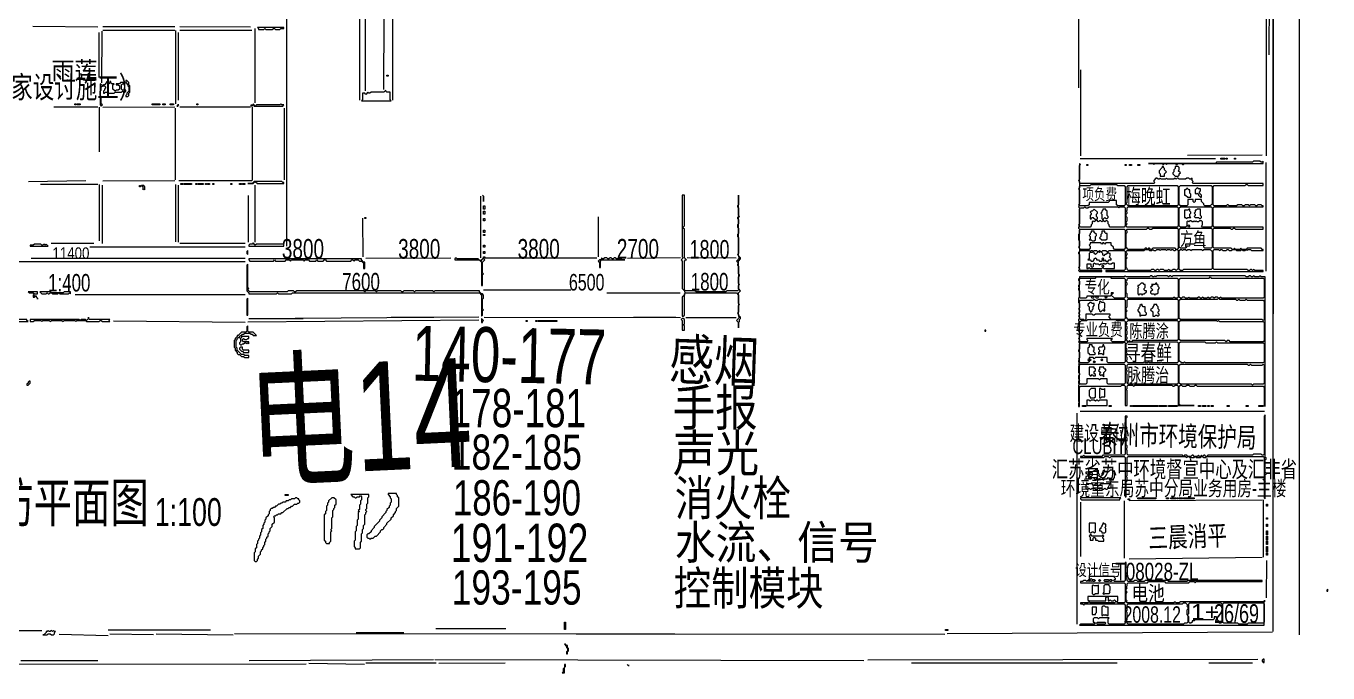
# Model space of a CAD drawing. Extents: x 12 to 2459, y 13 to 1740.
# Drawn here: x 1233 to 2459, y 13 to 622 of the extents above; entities that cross this region are included whole.
import ezdxf

# ---------------------------------------------------------------- set-up
doc = ezdxf.new("R2010")
doc.units = 0
for name, color, linetype, lineweight in [('OCR_TEXT', 6, 'Continuous', 0), ('TRACE_CURVE', 6, 'Continuous', 0), ('TRACE_STRAIGHT', 5, 'Continuous', 0), ('TRACE_TEXT_SYMBOL', 6, 'Continuous', 0)]:
    doc.layers.add(name, color=color, linetype=linetype, lineweight=lineweight)
doc.styles.add('wqy-unicode', font='wqy-unicode.lff')

msp = doc.modelspace()

# ---------------------------------------------------------------- linework, layer by layer
at = {"layer": 'TRACE_CURVE', "color": 6}
for points in [[(2225, 493), (2225, 478), (2224, 477), (2225, 476), (2225, 470), (2224, 469), (2225, 468), (2225, 455), (2224, 454), (2225, 453), (2224, 452), (2225, 451), (2225, 436), (2224, 435), (2225, 434), (2224, 433), (2224, 432), (2225, 431), (2225, 427), (2224, 426), (2224, 421), (2225, 420), (2225, 415), (2224, 414), (2225, 413), (2225, 410), (2224, 409), (2224, 408), (2225, 407), (2225, 396), (2224, 395), (2225, 394), (2225, 393), (2224, 392), (2225, 391), (2246, 391), (2246, 392), (2226, 392), (2225, 393), (2225, 410), (2226, 411), (2234, 411), (2235, 410), (2235, 409), (2234, 408), (2234, 403), (2233, 402), (2235, 402), (2236, 401), (2238, 401), (2239, 402), (2239, 403), (2240, 404), (2241, 403), (2241, 402), (2243, 402), (2244, 401), (2246, 401), (2247, 402), (2248, 401), (2249, 402), (2250, 401), (2252, 401), (2253, 402)], [(2316, 478), (2315, 479), (2314, 478), (2308, 478), (2307, 479), (2306, 478), (2302, 478), (2301, 479), (2300, 478), (2299, 478), (2298, 479), (2297, 479), (2295, 477), (2295, 476), (2296, 475), (2295, 474), (2226, 474), (2225, 475), (2225, 491), (2226, 492), (2225, 493)], [(2370, 412), (2369, 412), (2368, 413), (2352, 413), (2351, 414), (2351, 431), (2352, 432), (2367, 432), (2368, 431), (2369, 431), (2370, 432), (2371, 432), (2372, 431), (2398, 431), (2398, 433), (2352, 433), (2351, 434), (2351, 451), (2352, 452), (2398, 452), (2398, 453), (2397, 453), (2396, 454), (2393, 454), (2392, 453), (2391, 453), (2390, 454), (2386, 454), (2385, 453), (2384, 454), (2381, 454), (2380, 453), (2379, 453), (2378, 454), (2374, 454), (2373, 453), (2366, 453), (2365, 454), (2364, 454), (2363, 453), (2352, 453), (2351, 454), (2351, 471), (2352, 472), (2381, 472), (2382, 473), (2383, 473), (2384, 472), (2398, 472), (2398, 474), (2332, 474), (2331, 475), (2332, 476), (2331, 477), (2331, 479), (2330, 478), (2329, 478), (2328, 479), (2326, 479), (2325, 478), (2319, 478), (2318, 479), (2317, 479), (2316, 478)], [(1851, 463), (1851, 405), (1852, 404), (1850, 402), (1851, 401), (1851, 375), (1853, 373), (1853, 372), (1854, 371), (1853, 370), (1853, 369), (1851, 367), (1851, 349), (1852, 349), (1853, 350), (1853, 370), (1854, 371), (1902, 371), (1904, 369), (1904, 353), (1903, 352), (1904, 351), (1904, 349), (1905, 348), (1902, 345), (1904, 343), (1904, 338), (1904, 343), (1905, 344), (1905, 346), (1906, 347), (1906, 348), (1904, 350), (1904, 359), (1905, 360), (1904, 361), (1904, 371), (1906, 373), (1904, 375), (1904, 378), (1905, 379), (1904, 380), (1904, 386), (1905, 387), (1905, 388), (1904, 389), (1904, 401), (1906, 403), (1906, 404), (1904, 406), (1904, 442), (1905, 443), (1904, 444), (1904, 463), (1904, 454), (1903, 453), (1903, 452), (1904, 451), (1904, 443), (1903, 442), (1903, 441), (1904, 440), (1904, 436), (1903, 435)], [(1903, 435), (1903, 433), (1904, 432), (1904, 427), (1903, 426), (1903, 424), (1904, 423), (1904, 408), (1903, 407), (1904, 406), (1904, 405), (1905, 404), (1902, 401), (1904, 399), (1903, 398), (1903, 397), (1904, 396), (1904, 374), (1903, 373), (1893, 373), (1892, 372), (1864, 372), (1863, 373), (1854, 373), (1853, 374), (1853, 401), (1854, 402), (1855, 402), (1853, 404), (1853, 431), (1852, 432), (1852, 433), (1853, 434), (1853, 463), (1851, 463)], [(2240, 439), (2239, 438), (2238, 439), (2237, 438), (2237, 436), (2236, 435), (2236, 434), (2235, 433), (2226, 433), (2225, 434), (2225, 450), (2226, 451), (2229, 451)], [(2229, 451), (2230, 452), (2231, 451), (2233, 451), (2234, 452), (2261, 452), (2262, 451), (2263, 452), (2267, 452), (2268, 451), (2268, 434), (2267, 433), (2254, 433), (2253, 434), (2253, 435), (2252, 436), (2252, 438), (2251, 439), (2250, 439), (2249, 438), (2247, 440), (2249, 442), (2250, 441), (2251, 441), (2252, 442), (2252, 443), (2251, 444), (2251, 448), (2250, 449), (2250, 450), (2247, 450), (2247, 449), (2246, 448), (2246, 447), (2245, 446), (2246, 445), (2246, 441), (2247, 440), (2247, 439), (2246, 438), (2245, 439), (2244, 439), (2243, 438), (2241, 440), (2242, 441), (2242, 442), (2241, 443), (2241, 445), (2242, 446), (2242, 447), (2239, 450), (2237, 448), (2236, 448), (2235, 447), (2236, 446), (2236, 445), (2235, 444), (2235, 441), (2236, 440), (2236, 441), (2237, 442), (2238, 442), (2240, 440), (2240, 439)], [(2253, 402), (2255, 402), (2255, 403), (2253, 405), (2254, 406), (2254, 408), (2253, 408), (2252, 409), (2252, 410), (2253, 411), (2267, 411), (2268, 410), (2268, 393), (2267, 392), (2250, 392), (2250, 391), (2398, 391), (2398, 392), (2390, 392), (2389, 393), (2388, 392), (2387, 393), (2386, 393), (2385, 392), (2384, 392), (2383, 393), (2352, 393), (2351, 394), (2351, 411), (2352, 412), (2356, 412), (2357, 411), (2358, 412), (2359, 412), (2360, 411), (2363, 411), (2364, 412), (2365, 412), (2366, 411), (2368, 411), (2369, 412), (2372, 412), (2373, 411), (2377, 411), (2378, 412), (2379, 411), (2381, 411), (2382, 412), (2383, 411), (2384, 412), (2386, 412), (2387, 411), (2398, 411), (2398, 412), (2397, 412), (2396, 413), (2383, 413), (2382, 412), (2378, 412), (2377, 413), (2376, 412), (2372, 412), (2371, 413), (2370, 412)], [(2268, 387), (2267, 386), (2225, 386), (2225, 385), (2224, 384), (2224, 383), (2225, 382), (2225, 379), (2224, 378), (2224, 377), (2225, 376), (2224, 375), (2224, 374), (2225, 373), (2225, 367), (2224, 366), (2224, 362), (2225, 361), (2225, 357), (2224, 356), (2225, 355), (2225, 353), (2224, 352), (2225, 351), (2225, 350), (2224, 349), (2225, 348), (2225, 347), (2224, 346), (2224, 345), (2225, 344), (2225, 343), (2224, 342), (2224, 341), (2225, 340), (2224, 339), (2225, 338), (2224, 337), (2225, 336), (2224, 335), (2225, 334), (2225, 329), (2224, 328), (2225, 327), (2225, 326), (2224, 325), (2225, 324), (2225, 318), (2224, 317), (2224, 316), (2225, 315), (2225, 310), (2224, 309), (2225, 308), (2224, 307), (2224, 306), (2225, 305), (2224, 304), (2225, 303), (2224, 302), (2224, 296), (2225, 295), (2225, 294), (2224, 293)], [(2224, 293), (2224, 290), (2225, 289), (2224, 288), (2224, 286), (2225, 285), (2224, 284), (2224, 269), (2225, 268), (2224, 267), (2224, 264), (2225, 264), (2225, 282), (2226, 283), (2264, 283), (2265, 284), (2267, 284), (2268, 283), (2268, 265), (2270, 265), (2270, 279), (2269, 280), (2270, 281), (2270, 283), (2271, 284), (2275, 284), (2276, 283), (2277, 284), (2312, 284), (2313, 283), (2314, 283), (2315, 284), (2317, 284), (2318, 283), (2318, 265), (2333, 265), (2320, 265), (2319, 266), (2319, 283), (2320, 284), (2321, 284), (2322, 283), (2325, 283), (2326, 284), (2328, 284), (2329, 283), (2333, 283), (2334, 284), (2335, 284), (2336, 283), (2398, 283), (2399, 282), (2399, 265), (2400, 264), (2400, 386), (2396, 386), (2395, 387), (2394, 386), (2390, 386), (2389, 387), (2388, 386), (2387, 386), (2386, 387), (2385, 387)], [(2385, 387), (2384, 386), (2382, 386), (2381, 387), (2313, 387), (2312, 386), (2311, 387), (2310, 387), (2309, 386), (2308, 387), (2298, 387), (2297, 386), (2296, 387), (2295, 386), (2294, 386), (2293, 387), (2292, 387), (2291, 386), (2269, 386), (2268, 387)], [(2400, 256), (2399, 255), (2399, 219), (2398, 218), (2397, 218), (2396, 219), (2389, 219), (2388, 218), (2346, 218), (2345, 217), (2344, 217), (2343, 218), (2342, 218), (2341, 217), (2340, 218), (2339, 217), (2338, 217), (2337, 218), (2336, 217), (2333, 217), (2332, 218), (2331, 218), (2330, 217), (2327, 217), (2326, 218), (2324, 218), (2323, 217), (2322, 218), (2271, 218), (2270, 219), (2270, 223), (2269, 224), (2270, 225), (2270, 227), (2269, 228), (2269, 232), (2270, 233), (2270, 234), (2269, 235), (2269, 240), (2270, 241), (2269, 242), (2269, 243), (2270, 244), (2269, 245), (2269, 253), (2270, 254), (2270, 255), (2268, 255), (2268, 219), (2267, 218), (2247, 218), (2246, 217), (2230, 217), (2229, 218), (2228, 217), (2226, 217), (2226, 216), (2248, 216), (2249, 217), (2252, 217), (2253, 216), (2254, 216), (2255, 217)], [(2255, 217), (2267, 217), (2268, 216), (2268, 179), (2269, 179), (2269, 193), (2270, 194), (2270, 197), (2269, 198), (2270, 199), (2270, 216), (2271, 217), (2325, 217), (2326, 216), (2327, 217), (2328, 217), (2329, 216), (2333, 216), (2334, 217), (2335, 216), (2339, 216), (2340, 217), (2341, 217), (2342, 216), (2344, 216), (2345, 217), (2398, 217), (2399, 216), (2399, 178), (2400, 177), (2400, 200), (2401, 201), (2400, 202), (2400, 214), (2401, 215), (2400, 216), (2400, 256)]]:
    msp.add_lwpolyline(points, dxfattribs=at)
for points in [[(2235, 472), (2236, 473), (2260, 473), (2261, 472), (2267, 472), (2268, 471), (2268, 454), (2267, 453), (2261, 453), (2260, 454), (2260, 458), (2253, 458), (2253, 457), (2252, 456), (2234, 456), (2234, 454), (2233, 453), (2226, 453), (2225, 454), (2225, 471), (2226, 472)], [(2270, 471), (2271, 472), (2317, 472), (2318, 471), (2318, 454), (2317, 453), (2271, 453), (2269, 455), (2270, 456)], [(2319, 471), (2320, 472), (2349, 472), (2350, 471), (2350, 455), (2348, 453), (2343, 453), (2342, 454), (2342, 455), (2340, 457), (2340, 459), (2334, 459), (2334, 457), (2333, 456), (2332, 457), (2332, 459), (2327, 459), (2327, 454), (2326, 453), (2320, 453), (2319, 454)], [(2270, 451), (2271, 452), (2317, 452), (2318, 451), (2318, 434), (2317, 433), (2270, 433), (2269, 434), (2269, 435), (2270, 436), (2269, 437), (2269, 438), (2270, 439), (2270, 442), (2269, 443), (2269, 445), (2270, 446), (2270, 447), (2269, 448), (2270, 449)], [(2319, 451), (2320, 452), (2349, 452), (2350, 451), (2350, 434), (2349, 433), (2341, 433), (2340, 434), (2341, 435), (2341, 438), (2340, 439), (2338, 439), (2337, 438), (2336, 438), (2335, 439), (2334, 438), (2333, 439), (2332, 438), (2331, 438), (2330, 439), (2329, 439), (2328, 438), (2327, 439), (2326, 438), (2326, 434), (2325, 433), (2320, 433), (2319, 434)], [(2225, 430), (2226, 431), (2267, 431), (2268, 430), (2268, 413), (2267, 412), (2258, 412), (2257, 413), (2257, 414), (2255, 416), (2255, 418), (2250, 418), (2249, 417), (2248, 418), (2247, 418), (2246, 417), (2245, 418), (2235, 418), (2235, 417), (2234, 416), (2235, 415), (2235, 413), (2234, 412), (2226, 412), (2225, 413)], [(2288, 431), (2289, 432), (2290, 432), (2291, 431), (2293, 431), (2294, 432), (2317, 432), (2318, 431), (2318, 413), (2317, 412), (2316, 412), (2315, 413), (2294, 413), (2293, 412), (2292, 412), (2291, 413), (2290, 413), (2289, 412), (2288, 413), (2287, 413), (2286, 412), (2271, 412), (2269, 414), (2269, 427), (2270, 428), (2270, 429), (2269, 430), (2270, 431)], [(2319, 431), (2320, 432), (2349, 432), (2350, 431), (2350, 414), (2349, 413), (2343, 413), (2342, 414), (2342, 418), (2334, 418), (2333, 417), (2325, 417), (2325, 415), (2326, 414), (2325, 413), (2320, 413), (2319, 414)], [(2327, 434), (2328, 435), (2329, 434), (2328, 433)], [(2235, 410), (2236, 411), (2237, 411), (2238, 410), (2237, 409), (2236, 409)], [(2238, 410), (2239, 411), (2241, 411), (2242, 410), (2242, 409), (2240, 407), (2239, 408), (2239, 409)], [(2243, 410), (2244, 411), (2245, 410), (2244, 409)], [(2246, 410), (2247, 411), (2250, 411), (2251, 410), (2251, 408), (2250, 407), (2249, 407), (2248, 406), (2247, 407), (2247, 408), (2246, 409)], [(2286, 411), (2287, 412), (2290, 412), (2291, 411), (2293, 411), (2294, 412), (2295, 411), (2297, 411), (2298, 412), (2300, 412), (2301, 411), (2302, 412), (2306, 412), (2307, 411), (2308, 412), (2310, 412), (2311, 411), (2312, 412), (2313, 412), (2314, 411), (2315, 411), (2316, 412), (2317, 412), (2318, 411), (2318, 394), (2316, 392), (2315, 393), (2313, 393), (2312, 392), (2310, 392), (2309, 393), (2308, 392), (2305, 392), (2304, 393), (2301, 393), (2300, 392), (2299, 393), (2298, 393), (2297, 392), (2296, 392), (2295, 393), (2293, 393), (2292, 392), (2271, 392), (2270, 393), (2270, 394), (2269, 395), (2269, 403), (2270, 404), (2269, 405), (2269, 406), (2270, 407), (2270, 408), (2269, 409), (2269, 410), (2270, 411)], [(2319, 411), (2320, 412), (2321, 412), (2322, 411), (2323, 412), (2325, 412), (2326, 411), (2327, 412), (2329, 412), (2330, 411), (2331, 412), (2340, 412), (2341, 411), (2342, 412), (2348, 412), (2350, 410), (2350, 394), (2349, 393), (2323, 393), (2322, 392), (2320, 392), (2319, 393)], [(2246, 403), (2247, 404), (2248, 403), (2247, 402)], [(2240, 385), (2241, 386), (2254, 386), (2255, 385), (2267, 385), (2268, 384), (2268, 367), (2267, 366), (2258, 366), (2255, 369), (2257, 371), (2255, 371), (2255, 369), (2254, 368), (2232, 368), (2232, 367), (2231, 366), (2226, 366), (2225, 367), (2225, 384), (2226, 385)], [(2270, 384), (2271, 385), (2317, 385), (2318, 384), (2318, 367), (2317, 366), (2315, 366), (2314, 367), (2313, 366), (2271, 366), (2270, 367), (2270, 370), (2269, 371), (2269, 378), (2270, 379), (2270, 380), (2269, 381), (2269, 382), (2270, 383)], [(2347, 385), (2348, 386), (2349, 385), (2398, 385), (2399, 384), (2399, 367), (2398, 366), (2359, 366), (2358, 367), (2357, 366), (2356, 366), (2355, 367), (2353, 367), (2352, 366), (2351, 367), (2349, 367), (2348, 366), (2347, 366), (2346, 367), (2345, 366), (2342, 366), (2341, 367), (2340, 366), (2339, 366), (2338, 367), (2337, 367), (2336, 366), (2329, 366), (2328, 367), (2327, 366), (2325, 366), (2324, 367), (2322, 367), (2321, 366), (2320, 366), (2319, 367), (2319, 384), (2320, 385)], [(2236, 367), (2237, 368), (2238, 368), (2239, 367), (2238, 366), (2237, 366)], [(2240, 367), (2241, 368), (2242, 368), (2243, 367), (2242, 366), (2241, 366)], [(2249, 367), (2250, 368), (2251, 367), (2250, 366)], [(2238, 364), (2239, 365), (2240, 364), (2242, 364), (2243, 365), (2246, 365), (2247, 364), (2248, 365), (2267, 365), (2268, 364), (2268, 347), (2267, 346), (2255, 346), (2253, 348), (2253, 349), (2254, 350), (2254, 351), (2240, 351), (2239, 350), (2238, 350), (2237, 351), (2231, 351), (2231, 346), (2230, 345), (2229, 346), (2226, 346), (2225, 347), (2225, 363), (2226, 364)], [(2270, 364), (2271, 365), (2317, 365), (2318, 364), (2318, 347), (2317, 346), (2271, 346), (2269, 348), (2269, 353), (2270, 354), (2269, 355), (2269, 357), (2270, 358)], [(2355, 365), (2356, 366), (2357, 365), (2372, 365), (2373, 364), (2374, 364), (2375, 365), (2376, 364), (2381, 364), (2382, 365), (2383, 364), (2398, 364), (2399, 363), (2399, 346), (2398, 345), (2397, 346), (2320, 346), (2319, 347), (2319, 364), (2320, 365)], [(2232, 345), (2233, 346), (2259, 346), (2260, 345), (2267, 345), (2268, 344), (2268, 326), (2267, 325), (2256, 325), (2255, 326), (2255, 327), (2256, 328), (2232, 328), (2232, 327), (2233, 326), (2232, 325), (2226, 325), (2225, 326), (2225, 343), (2227, 345)], [(2271, 345), (2317, 345), (2318, 344), (2318, 327), (2317, 326), (2275, 326), (2274, 325), (2273, 325), (2272, 326), (2271, 325), (2269, 327), (2270, 328), (2270, 329), (2269, 330), (2269, 331), (2270, 332), (2270, 335), (2269, 336), (2270, 337), (2270, 339), (2269, 340), (2269, 341), (2270, 342), (2269, 343)], [(2319, 344), (2320, 345), (2354, 345), (2355, 344), (2356, 345), (2357, 344), (2398, 344), (2399, 343), (2399, 326), (2398, 325), (2367, 325), (2366, 326), (2364, 326), (2363, 325), (2362, 326), (2320, 326), (2319, 327)], [(2266, 324), (2267, 325), (2268, 324), (2268, 306), (2267, 305), (2252, 305), (2251, 306), (2251, 310), (2240, 310), (2239, 309), (2238, 310), (2234, 310), (2234, 309), (2233, 308), (2234, 307), (2234, 306), (2233, 305), (2226, 305), (2225, 306), (2225, 323), (2226, 324)], [(2271, 325), (2317, 325), (2318, 324), (2318, 306), (2317, 305), (2303, 305), (2302, 306), (2301, 305), (2291, 305), (2290, 306), (2289, 305), (2287, 305), (2286, 306), (2285, 305), (2271, 305), (2269, 307), (2270, 308), (2270, 310), (2269, 311), (2269, 312), (2270, 313), (2270, 314), (2269, 315), (2270, 316), (2269, 317), (2270, 318), (2269, 319), (2269, 323)], [(2319, 324), (2320, 325), (2343, 325), (2344, 324), (2353, 324), (2354, 325), (2355, 324), (2398, 324), (2399, 323), (2399, 306), (2398, 305), (2325, 305), (2324, 306), (2323, 305), (2321, 305), (2319, 307)], [(2234, 308), (2235, 309), (2236, 308), (2235, 307)], [(2238, 306), (2239, 307), (2240, 306), (2239, 305)], [(2245, 308), (2246, 309), (2247, 308), (2246, 307)], [(2225, 303), (2226, 304), (2267, 304), (2268, 303), (2268, 286), (2267, 285), (2252, 285), (2251, 286), (2251, 290), (2245, 290), (2244, 289), (2243, 290), (2232, 290), (2232, 286), (2231, 285), (2226, 285), (2225, 286)], [(2270, 303), (2271, 304), (2317, 304), (2318, 303), (2318, 286), (2317, 285), (2271, 285), (2270, 286), (2270, 294), (2269, 295), (2269, 296), (2270, 297), (2270, 298), (2269, 299), (2270, 300)], [(2319, 303), (2320, 304), (2383, 304), (2384, 303), (2385, 303), (2386, 304), (2387, 303), (2397, 303), (2398, 304), (2399, 303), (2399, 286), (2398, 285), (2389, 285), (2388, 284), (2387, 285), (2320, 285), (2319, 286)]]:
    msp.add_lwpolyline(points, close=True, dxfattribs=at)
at = {"layer": 'TRACE_STRAIGHT', "color": 5}
for p, q in [((2407.3, 52.6), (2408.4, 1712.6)), ((2224, 1532), (2224, 564)), ((2407, 1021), (2407, 52)), ((2432.2, 48.9), (2432.3, 937.6)), ((2400.8, 835.1), (2400.8, 500.1)), ((1478.6, 415.1), (1478.6, 743.9)), ((1547, 743.9), (1547.1, 552.6)), ((2403.6, 595.1), (2404.3, 727.6)), ((1552.8, 561.4), (1552.9, 635.1)), ((1570.1, 562.6), (1570.2, 631.4)), ((1578.5, 552.6), (1578.6, 631.4)), ((1239.4, 622.1), (1300.6, 621.7)), ((1301.9, 573.9), (1302.1, 616.4)), ((1304.6, 568.9), (1304.7, 617.6)), ((1305.6, 621.8), (1373.1, 621.8)), ((1305.6, 618.5), (1373.1, 618.5)), ((1374, 618), (1374, 549)), ((1376.6, 552.6), (1376.7, 616.4)), ((1378.1, 621.9), (1444.4, 621.7)), ((1378.1, 618.4), (1445.6, 618.5)), ((1448.6, 620.1), (1448.6, 550.1)), ((2226, 581), (2226, 500)), ((1259.4, 546.2), (1300.6, 546.1)), ((1302, 546), (1302, 504)), ((1305.6, 546), (1373.1, 546.3)), ((1374, 477.6), (1374, 545.1)), ((1378.1, 546.1), (1444.4, 546.1)), ((1446, 546), (1446, 477)), ((1476.1, 545.1), (1476.1, 477.6)), ((2225.6, 497.5), (2353.1, 497.6)), ((2326.9, 500.7), (2396.9, 501)), ((2400.8, 391.4), (2400.9, 493.9)), ((1235.6, 475.8), (1289.4, 477)), ((1246.9, 473.4), (1300.6, 473.4)), ((1302, 473), (1302, 420)), ((1304.7, 472.6), (1304.7, 417.6)), ((1305.6, 476.5), (1373.1, 476.9)), ((1374, 473), (1374, 419)), ((1376.7, 418.9), (1376.7, 472.6)), ((1376.9, 476.8), (1445.6, 476.8)), ((1448.6, 472.6), (1448.6, 418.9)), ((1442.5, 418.9), (1442.6, 462.6)), ((1661, 462), (1661, 404)), ((1550.1, 441.4), (1550.2, 405.1)), ((1772.2, 405.1), (1772.2, 442.6)), ((1256.9, 417.7), (1296.9, 417.7)), ((1378.1, 417.7), (1439.4, 417.8)), ((1293.1, 414.4), (1439.4, 414.5)), ((1114.4, 400.5), (1439.4, 400.5)), ((1238.1, 403.7), (1439.4, 403.8)), ((1553.1, 403.6), (1633.1, 404.1)), ((1665.6, 404.1), (1770.6, 404.1)), ((1799.4, 403.8), (1849.4, 404.2)), ((1855.6, 404.3), (1901.9, 404)), ((1279.4, 369.4), (1439.4, 369.5)), ((1664, 374), (1746, 374)), ((1780, 371), (1849, 371)), ((1315.6, 344.6), (1439.4, 343.4)), ((1441.9, 343.8), (1659.4, 345.6)), ((1443, 347), (1494, 347)), ((1443.1, 347), (1659.4, 348.3)), ((1577, 348), (1617, 348)), ((1664.4, 348), (1849.4, 347.9)), ((1805, 348), (1845, 348)), ((1854.4, 347.9), (1901.9, 347.9)), ((2222.9, 58.9), (2222.9, 257.6)), ((2225.6, 259.6), (2399.4, 259.6)), ((2225.9, 173.9), (2225.9, 122.6)), ((2267, 175), (2267, 121)), ((2271.9, 175.3), (2396.9, 176.2)), ((2398, 176), (2398, 122)), ((2271.9, 120.6), (2396.9, 122.1)), ((2401.2, 83.9), (2401.3, 118.9)), ((630.6, 52.1), (1248.1, 53)), ((1264.4, 49.4), (1310.6, 48.4)), ((1310.6, 53.5), (1406.9, 53.7)), ((1311.9, 49.8), (1353.1, 49.1)), ((1355.6, 49.9), (1428.1, 48.8)), ((1429.4, 50.1), (2098.1, 49.7)), ((1544, 51), (1589, 51)), ((1619, 55), (1685, 55)), ((1751, 50), (1844, 50)), ((2100.6, 50.3), (2406.9, 51.9)), ((1228.1, 24.6), (1300.6, 24.7)), ((1443.1, 24.6), (1616.9, 25.8)), ((1618.1, 25.6), (2021.9, 24.6)), ((2025.6, 25.4), (2393.1, 26.1)), ((945.6, 20.7), (1496.9, 21.7)), ((1499.4, 22.2), (1551.9, 21.2)), ((1553.1, 22.4), (1619.4, 22.4)), ((1621.9, 22.2), (1684.4, 22.4)), ((2066.9, 22.4), (2260.6, 22.5)), ((2346.9, 22.4), (2388.1, 22.6))]:
    msp.add_line(p, q, dxfattribs=at)
at = {"layer": 'TRACE_TEXT_SYMBOL', "color": 6}
for points in [[(1451, 621), (1452, 620), (1452, 619), (1457, 619), (1458, 620), (1459, 619), (1465, 619), (1466, 620), (1467, 620), (1468, 619), (1472, 619), (1473, 620), (1476, 620), (1476, 621)], [(1573, 576), (1574, 576), (1574, 575), (1573, 575)], [(1572, 562), (1570, 560), (1558, 560), (1557, 559), (1556, 559), (1555, 560), (1553, 558), (1552, 559), (1550, 559), (1550, 553), (1549, 552), (1577, 552), (1576, 553), (1576, 560), (1573, 560), (1572, 561)], [(1279, 549), (1280, 549), (1280, 548), (1279, 548)], [(1281, 549), (1284, 549), (1284, 548), (1281, 548)], [(1352, 549), (1359, 549), (1359, 548), (1352, 548)], [(1362, 549), (1364, 549), (1364, 548), (1362, 548)], [(1369, 549), (1372, 549), (1372, 548), (1369, 548)], [(1376, 548), (1375, 547), (1376, 547), (1377, 548)], [(1394, 549), (1395, 549), (1395, 548), (1394, 548)], [(1445, 548), (1446, 548), (1446, 547), (1445, 547)], [(1447, 549), (1447, 548), (1448, 547), (1475, 547), (1476, 548), (1474, 548), (1473, 549), (1472, 548), (1450, 548), (1449, 547)], [(2232, 492), (2233, 492), (2233, 491), (2232, 491)], [(2268, 492), (2269, 492), (2269, 491), (2268, 491)], [(2272, 492), (2274, 492), (2274, 491), (2272, 491)], [(2280, 492), (2282, 492), (2282, 491), (2280, 491)], [(2389, 495), (2388, 494), (2354, 494), (2353, 493), (2290, 493), (2294, 493), (2295, 492), (2296, 493), (2303, 493), (2304, 492), (2305, 493), (2306, 493), (2307, 492), (2308, 493), (2315, 493), (2316, 492), (2317, 492), (2318, 493), (2321, 493), (2322, 492), (2323, 492), (2324, 493), (2398, 493), (2398, 495), (2397, 494), (2396, 494), (2395, 495)], [(2358, 498), (2362, 498), (2362, 497), (2358, 497)], [(2363, 498), (2364, 498), (2364, 497), (2363, 497)], [(2371, 498), (2372, 498), (2372, 497), (2371, 497)], [(2303, 490), (2303, 489), (2300, 486), (2300, 484), (2301, 483), (2301, 481), (2305, 481), (2305, 483), (2307, 485), (2305, 487), (2305, 488), (2304, 489), (2304, 490)], [(2315, 490), (2315, 488), (2314, 487), (2314, 485), (2313, 484), (2313, 483), (2315, 481), (2318, 481), (2319, 482), (2319, 483), (2320, 484), (2318, 486), (2319, 487), (2319, 489), (2318, 490)], [(1340, 472), (1341, 472), (1341, 471), (1340, 471)], [(1342, 472), (1343, 471), (1343, 468), (1344, 469), (1345, 468), (1345, 471), (1344, 472)], [(1379, 474), (1381, 474), (1381, 473), (1379, 473)], [(1382, 474), (1389, 474), (1389, 473), (1382, 473)], [(1393, 474), (1394, 474), (1394, 473), (1393, 473)], [(1395, 474), (1400, 474), (1400, 473), (1395, 473)], [(1402, 474), (1403, 474), (1403, 473), (1402, 473)], [(1404, 474), (1406, 474), (1406, 473), (1404, 473)], [(1409, 474), (1410, 474), (1410, 473), (1409, 473)], [(1426, 474), (1427, 474), (1427, 473), (1426, 473)], [(1434, 474), (1436, 474), (1436, 473), (1434, 473)], [(1437, 474), (1439, 474), (1439, 473), (1437, 473)], [(1448, 476), (1446, 474), (1442, 474), (1447, 474), (1449, 476), (1451, 474), (1476, 474), (1476, 475), (1475, 475), (1474, 476)], [(2326, 470), (2326, 469), (2325, 468), (2324, 468), (2324, 463), (2325, 463), (2327, 461), (2330, 461), (2330, 464), (2329, 465), (2329, 468), (2328, 468)], [(2336, 470), (2334, 468), (2334, 465), (2335, 464), (2336, 465), (2337, 464), (2337, 463), (2339, 461), (2340, 461), (2340, 463), (2338, 465), (2338, 466), (2339, 467), (2339, 469), (2337, 469)], [(1663, 463), (1664, 462), (1664, 457), (1664, 462)], [(1552, 442), (1553, 442), (1553, 441), (1552, 441)], [(1664, 453), (1665, 453), (1665, 450), (1664, 450)], [(1664, 448), (1665, 448), (1665, 445), (1664, 445)], [(2328, 450), (2327, 449), (2324, 449), (2324, 442), (2325, 442), (2326, 441), (2327, 442), (2330, 442), (2329, 443), (2329, 445), (2330, 446), (2330, 447), (2329, 448), (2329, 450)], [(2336, 450), (2335, 449), (2334, 449), (2334, 447), (2333, 446), (2334, 445), (2334, 444), (2333, 443), (2334, 442), (2337, 442), (2338, 441), (2339, 441), (2340, 442), (2340, 443), (2339, 444), (2339, 450)], [(1664, 441), (1665, 441), (1665, 439), (1664, 439)], [(1664, 430), (1665, 430), (1665, 428), (1664, 428)], [(1241, 417), (1240, 416), (1237, 416), (1237, 415), (1254, 415), (1252, 417), (1251, 416), (1250, 417), (1249, 416), (1248, 416), (1247, 417)], [(1447, 418), (1446, 417), (1444, 417), (1443, 416), (1443, 415), (1476, 415), (1476, 417), (1450, 417), (1449, 416)], [(1664, 426), (1665, 426), (1665, 425), (1664, 425)], [(2236, 429), (2236, 428), (2235, 427), (2235, 426), (2234, 425), (2235, 424), (2235, 422), (2234, 421), (2236, 421), (2237, 420), (2239, 420), (2240, 421), (2240, 424), (2241, 425), (2241, 426), (2239, 428), (2239, 429)], [(2246, 429), (2246, 427), (2245, 426), (2245, 424), (2244, 423), (2246, 421), (2250, 421), (2251, 422), (2251, 427), (2250, 427), (2249, 428), (2249, 429)], [(1442, 411), (1441, 410), (1441, 408), (1442, 407)], [(1664, 416), (1665, 416), (1665, 414), (1664, 414)], [(1664, 410), (1665, 410), (1665, 408), (1664, 408)], [(1664, 405), (1665, 405), (1665, 404), (1664, 404)], [(1442, 398), (1441, 397), (1441, 373), (1443, 371), (1443, 370), (1469, 370), (1470, 371), (1471, 370), (1483, 370), (1484, 371), (1660, 371), (1662, 369), (1662, 349), (1663, 350), (1663, 354), (1664, 355), (1663, 356), (1663, 365), (1664, 366), (1664, 369), (1663, 370), (1662, 370), (1660, 372), (1660, 373), (1618, 373), (1617, 372), (1616, 373), (1600, 373), (1599, 372), (1598, 373), (1589, 373), (1588, 372), (1587, 372), (1586, 373), (1564, 373), (1563, 372), (1562, 373), (1553, 373), (1552, 372), (1551, 373), (1488, 373), (1487, 372), (1486, 372), (1485, 373), (1480, 373), (1479, 372), (1444, 372), (1442, 374), (1443, 375), (1442, 376)], [(1443, 403), (1443, 402), (1444, 401), (1466, 401), (1467, 402), (1468, 401), (1477, 401), (1478, 402), (1481, 402), (1482, 401), (1483, 402), (1494, 402), (1495, 401), (1496, 402), (1499, 402), (1500, 401), (1506, 401), (1507, 402), (1508, 401), (1513, 401), (1514, 402), (1515, 402), (1516, 401), (1539, 401), (1540, 402), (1541, 402), (1542, 401), (1543, 402), (1546, 402), (1547, 401), (1549, 401), (1551, 399), (1551, 394), (1552, 394), (1552, 400), (1551, 400), (1549, 402), (1549, 403)], [(1638, 404), (1637, 403), (1637, 402), (1660, 402), (1662, 400), (1662, 378), (1663, 378), (1663, 388), (1664, 389), (1663, 390), (1663, 400), (1665, 402), (1664, 403), (1663, 403), (1661, 401), (1659, 403), (1639, 403)], [(1775, 404), (1775, 403), (1774, 402), (1773, 402), (1772, 401), (1773, 400), (1773, 395), (1774, 395), (1774, 401), (1775, 402), (1797, 402), (1794, 402), (1793, 403), (1789, 403), (1788, 404), (1787, 404), (1786, 403), (1785, 403), (1784, 404), (1783, 404), (1782, 403), (1781, 403), (1780, 404), (1778, 404), (1777, 403), (1776, 403)], [(2239, 399), (2238, 398), (2238, 396), (2237, 395), (2236, 396), (2236, 398), (2232, 398), (2232, 394), (2233, 394), (2234, 395), (2235, 394), (2246, 394), (2247, 395), (2248, 394), (2258, 394), (2258, 399), (2256, 399), (2255, 398), (2253, 398), (2252, 399), (2251, 399), (2250, 398), (2249, 398), (2248, 399), (2247, 398), (2245, 398), (2244, 397), (2243, 398), (2240, 398)], [(2246, 396), (2247, 397), (2248, 396), (2247, 395)], [(1235, 372), (1236, 371), (1240, 371), (1241, 370), (1240, 369), (1240, 367), (1241, 367), (1242, 368), (1244, 366), (1244, 365), (1244, 366), (1243, 367), (1243, 368), (1241, 368), (1240, 369), (1241, 370), (1244, 370), (1244, 372)], [(1246, 372), (1248, 370), (1252, 370), (1253, 371), (1254, 370), (1255, 370), (1256, 371), (1257, 371), (1258, 370), (1263, 370), (1264, 371), (1265, 370), (1273, 370), (1274, 371), (1275, 370), (1275, 372), (1269, 372), (1268, 371), (1257, 371), (1256, 372)], [(2283, 380), (2281, 378), (2280, 378), (2280, 377), (2281, 376), (2280, 375), (2280, 370), (2281, 369), (2282, 370), (2283, 370), (2284, 369), (2285, 370), (2286, 370), (2288, 372), (2288, 373), (2287, 373), (2286, 374), (2286, 375), (2287, 376), (2287, 379), (2286, 379), (2285, 380)], [(2297, 380), (2296, 379), (2293, 379), (2294, 378), (2292, 376), (2294, 374), (2292, 372), (2292, 371), (2293, 370), (2295, 370), (2296, 369), (2297, 370), (2298, 370), (2299, 371), (2299, 374), (2300, 375), (2300, 376), (2299, 377), (2299, 378), (2298, 379), (2298, 380)], [(1442, 366), (1441, 365), (1441, 350), (1442, 350)], [(2235, 362), (2233, 360), (2233, 359), (2234, 358), (2234, 355), (2235, 354), (2235, 353), (2236, 353), (2237, 354), (2237, 355), (2238, 356), (2238, 358), (2239, 359), (2239, 361), (2237, 361), (2236, 362)], [(2244, 363), (2244, 361), (2243, 360), (2243, 356), (2244, 355), (2244, 354), (2245, 353), (2247, 355), (2248, 354), (2249, 354), (2249, 355), (2248, 356), (2249, 357), (2249, 361), (2248, 362), (2246, 362), (2245, 363)], [(2283, 360), (2282, 359), (2282, 358), (2281, 357), (2281, 356), (2280, 355), (2280, 354), (2282, 352), (2282, 349), (2283, 350), (2287, 350), (2288, 351), (2288, 352), (2287, 353), (2287, 358), (2285, 358), (2284, 359), (2284, 360)], [(2295, 360), (2295, 359), (2294, 358), (2294, 357), (2292, 355), (2294, 353), (2294, 349), (2296, 349), (2297, 350), (2298, 350), (2299, 349), (2300, 350), (2300, 351), (2299, 352), (2299, 353), (2300, 354), (2300, 355), (2299, 356), (2299, 358), (2298, 359), (2298, 360)], [(1292, 348), (1292, 347), (1290, 345), (1289, 346), (1285, 346), (1284, 345), (1283, 346), (1237, 346), (1237, 344), (1240, 344), (1241, 345), (1247, 345), (1248, 344), (1249, 345), (1255, 345), (1256, 344), (1257, 345), (1267, 345), (1268, 344), (1269, 345), (1279, 345), (1280, 344), (1281, 345), (1289, 345), (1290, 344), (1302, 344), (1303, 345), (1304, 345), (1305, 344), (1312, 344), (1311, 345), (1312, 346), (1293, 346), (1292, 347)], [(1662, 347), (1662, 343), (1663, 343), (1663, 344), (1664, 345)], [(1704, 345), (1705, 345), (1705, 344), (1704, 344)], [(1713, 345), (1714, 345), (1714, 344), (1713, 344)], [(1715, 345), (1733, 345), (1733, 344), (1715, 344)], [(1851, 347), (1850, 346), (1851, 345), (1851, 336), (1853, 336), (1853, 340), (1852, 341), (1853, 342), (1853, 346), (1852, 347)], [(1434, 330), (1435, 331), (1436, 330), (1436, 329), (1435, 328), (1434, 329)], [(2136, 336), (2136, 335), (2137, 335), (2137, 336)], [(1435, 320), (1434, 319), (1434, 318), (1436, 316), (1437, 316), (1438, 315), (1443, 315), (1443, 317), (1438, 317), (1437, 318), (1437, 320)], [(2234, 322), (2234, 320), (2233, 319), (2233, 315), (2234, 314), (2234, 313), (2239, 313), (2240, 314), (2238, 316), (2239, 317), (2239, 320), (2238, 320), (2237, 321), (2237, 322)], [(2247, 322), (2247, 321), (2246, 320), (2244, 320), (2243, 319), (2243, 318), (2244, 317), (2244, 316), (2243, 315), (2243, 313), (2244, 314), (2246, 314), (2247, 313), (2248, 313), (2248, 317), (2249, 318), (2249, 320), (2248, 321), (2248, 322)], [(2234, 301), (2234, 294), (2235, 293), (2236, 293), (2237, 294), (2238, 293), (2240, 293), (2240, 294), (2239, 295), (2239, 297), (2240, 298), (2240, 299), (2239, 300), (2239, 301)], [(2244, 301), (2244, 299), (2243, 298), (2245, 296), (2244, 295), (2244, 294), (2245, 293), (2246, 294), (2248, 292), (2248, 296), (2250, 298), (2250, 299), (2249, 299), (2248, 300), (2248, 301)], [(1236, 288), (1235, 287), (1235, 286), (1234, 285), (1234, 284), (1235, 284), (1237, 286), (1237, 288)], [(2232, 270), (2232, 265), (2251, 265), (2251, 270), (2244, 270), (2243, 269), (2242, 270), (2241, 270), (2240, 269), (2239, 270), (2236, 270), (2235, 269), (2234, 270)], [(2236, 281), (2234, 279), (2234, 274), (2235, 273), (2235, 272), (2239, 272), (2240, 273), (2240, 281)], [(2244, 281), (2244, 272), (2245, 272), (2246, 273), (2249, 273), (2249, 281), (2248, 280), (2246, 280), (2245, 281)], [(2228, 265), (2231, 265), (2231, 264), (2228, 264)], [(2253, 265), (2255, 265), (2255, 264), (2253, 264)], [(2273, 265), (2274, 265), (2274, 264), (2273, 264)], [(2275, 265), (2299, 265), (2299, 264), (2275, 264)], [(2300, 265), (2307, 265), (2307, 264), (2300, 264)], [(2309, 265), (2317, 265), (2317, 264), (2309, 264)], [(2337, 265), (2339, 265), (2339, 264), (2337, 264)], [(2341, 265), (2344, 265), (2344, 264), (2341, 264)], [(2346, 265), (2347, 265), (2347, 264), (2346, 264)], [(2349, 265), (2351, 265), (2351, 264), (2349, 264)], [(2364, 265), (2366, 265), (2366, 264), (2364, 264)], [(2382, 265), (2384, 265), (2384, 264), (2382, 264)], [(2394, 265), (2398, 265), (2398, 264), (2394, 264)], [(2240, 204), (2239, 203), (2238, 203), (2237, 202), (2231, 202), (2231, 201), (2232, 201), (2233, 200), (2233, 199), (2232, 198), (2231, 198), (2231, 196), (2236, 196), (2237, 197), (2238, 197), (2240, 195), (2241, 196), (2244, 196), (2245, 197), (2246, 197), (2247, 196), (2247, 195), (2248, 195), (2249, 196), (2251, 196), (2252, 197), (2253, 196), (2253, 195), (2254, 195), (2255, 196), (2256, 195), (2257, 195), (2257, 196), (2258, 197), (2258, 202), (2256, 204), (2254, 204), (2252, 202), (2251, 203), (2250, 202), (2249, 203), (2249, 204), (2248, 204), (2247, 203), (2247, 202), (2246, 201), (2246, 199), (2245, 198), (2244, 198), (2243, 199), (2244, 200), (2243, 201), (2243, 204), (2242, 203), (2241, 204)], [(2236, 202), (2237, 201), (2237, 199), (2236, 198), (2235, 198), (2234, 199), (2234, 200)], [(2232, 191), (2231, 190), (2231, 187), (2232, 186), (2233, 186), (2234, 187), (2235, 186), (2236, 186), (2237, 187), (2238, 186), (2239, 187), (2240, 186), (2242, 186), (2243, 187), (2244, 186), (2245, 187), (2246, 186), (2248, 186), (2249, 187), (2250, 186), (2251, 186), (2252, 187), (2254, 187), (2255, 188), (2255, 191), (2245, 191), (2243, 189), (2242, 190), (2242, 191), (2240, 191), (2239, 190), (2238, 190), (2237, 191)], [(1477, 181), (1480, 181), (1480, 180), (1477, 180)], [(1521, 178), (1518, 175), (1518, 174), (1517, 173), (1517, 171), (1516, 170), (1516, 166), (1515, 165), (1515, 163), (1514, 162), (1514, 138), (1515, 137), (1515, 136), (1516, 135), (1519, 135), (1519, 136), (1520, 137), (1520, 146), (1521, 147), (1520, 148), (1521, 149), (1521, 159), (1522, 160), (1522, 166), (1523, 167), (1523, 168), (1524, 169), (1524, 171), (1525, 172), (1525, 176), (1523, 178)], [(1539, 181), (1541, 179), (1542, 179), (1543, 178), (1544, 178), (1545, 179), (1547, 179), (1548, 180), (1549, 179), (1549, 176), (1548, 175), (1548, 172), (1547, 171), (1547, 167), (1546, 166), (1547, 165), (1546, 164), (1546, 158), (1545, 157), (1545, 152), (1544, 151), (1544, 147), (1543, 146), (1543, 138), (1542, 137), (1542, 132), (1543, 131), (1543, 130), (1547, 130), (1548, 131), (1548, 136), (1549, 137), (1549, 144), (1550, 145), (1550, 148), (1551, 149), (1551, 152), (1552, 153), (1552, 162), (1553, 163), (1553, 164), (1554, 165), (1553, 166), (1553, 167), (1554, 168), (1554, 172), (1555, 173), (1555, 178), (1556, 179), (1556, 181)], [(1574, 182), (1574, 181), (1576, 179), (1576, 178), (1577, 177), (1577, 174), (1576, 173), (1576, 171), (1575, 170), (1575, 169), (1573, 167), (1573, 166), (1572, 165), (1572, 164), (1568, 160), (1568, 159), (1566, 157), (1566, 156), (1561, 151), (1561, 150), (1558, 147), (1558, 146), (1556, 144), (1555, 144), (1554, 143), (1554, 141), (1555, 140), (1556, 140), (1557, 139), (1558, 140), (1560, 140), (1562, 142), (1563, 142), (1567, 146), (1567, 147), (1568, 148), (1569, 148), (1570, 149), (1570, 150), (1573, 153), (1573, 154), (1577, 158), (1577, 159), (1579, 161), (1579, 162), (1581, 164), (1581, 165), (1582, 166), (1582, 168), (1584, 170), (1584, 178), (1583, 179), (1583, 180), (1582, 181), (1582, 182)], [(2226, 178), (2226, 177), (2227, 176), (2263, 176), (2263, 177), (2264, 178)], [(2271, 177), (2272, 177), (2272, 176), (2271, 176)], [(2280, 178), (2297, 178), (2297, 177), (2280, 177)], [(2307, 178), (2309, 178), (2309, 177), (2307, 177)], [(2311, 178), (2316, 178), (2316, 177), (2311, 177)], [(2317, 178), (2318, 178), (2318, 177), (2317, 177)], [(2319, 178), (2322, 178), (2322, 177), (2319, 177)], [(2323, 178), (2333, 178), (2333, 177), (2323, 177)], [(2401, 172), (2402, 172), (2402, 170), (2401, 170)], [(2234, 154), (2234, 146), (2235, 145), (2236, 145), (2237, 146), (2238, 146), (2239, 145), (2240, 146), (2240, 154)], [(2247, 154), (2247, 153), (2246, 152), (2246, 151), (2245, 150), (2245, 149), (2244, 148), (2244, 147), (2245, 147), (2246, 146), (2246, 145), (2249, 145), (2250, 146), (2250, 149), (2249, 150), (2250, 151), (2250, 153), (2249, 153), (2248, 154)], [(2401, 159), (2402, 159), (2402, 158), (2401, 158)], [(2401, 153), (2402, 153), (2402, 151), (2401, 151)], [(2235, 143), (2234, 142), (2235, 141), (2235, 138), (2238, 138), (2238, 140), (2239, 141), (2240, 140), (2240, 138), (2242, 138), (2243, 137), (2248, 137), (2248, 139), (2247, 140), (2247, 141), (2248, 142), (2247, 143), (2246, 142), (2237, 142), (2236, 143)], [(2401, 147), (2402, 147), (2402, 143), (2401, 143)], [(2401, 142), (2402, 142), (2402, 138), (2401, 138)], [(2401, 137), (2402, 137), (2402, 134), (2401, 134)], [(2401, 132), (2402, 132), (2402, 127), (2401, 127)], [(2401, 126), (2402, 126), (2402, 124), (2401, 124)], [(2233, 100), (2234, 101), (2235, 100), (2234, 99)], [(2235, 101), (2236, 102), (2237, 101), (2237, 100), (2236, 99), (2235, 100)], [(2237, 100), (2238, 101), (2239, 101), (2240, 100), (2239, 99), (2238, 99)], [(2243, 100), (2244, 101), (2245, 100), (2244, 99)], [(2248, 100), (2249, 101), (2252, 101), (2253, 100), (2252, 99), (2249, 99)], [(2253, 100), (2254, 101), (2255, 101), (2256, 100), (2255, 99), (2254, 99)], [(2238, 96), (2237, 95), (2237, 88), (2238, 87), (2239, 87), (2240, 88), (2243, 88), (2243, 96), (2242, 95), (2239, 95)], [(2249, 96), (2248, 95), (2248, 89), (2247, 88), (2248, 87), (2249, 88), (2253, 88), (2254, 89), (2253, 90), (2254, 91), (2254, 94), (2253, 95), (2253, 96)], [(2459, 92), (2458, 91), (2458, 90), (2459, 90)], [(2250, 84), (2251, 85), (2252, 84), (2252, 81), (2253, 81), (2254, 82), (2255, 81), (2257, 81), (2258, 82), (2259, 81), (2259, 80), (2258, 79), (2235, 79), (2234, 80), (2235, 81), (2250, 81)], [(2237, 75), (2237, 68), (2240, 68), (2240, 69), (2241, 70), (2241, 75)], [(2247, 76), (2246, 75), (2246, 67), (2247, 67), (2248, 68), (2249, 67), (2250, 68), (2251, 67), (2252, 67), (2252, 75), (2250, 75), (2249, 76)], [(2322, 78), (2323, 79), (2325, 79), (2327, 77), (2326, 76), (2327, 75), (2327, 73), (2326, 72), (2326, 68), (2327, 67), (2327, 61), (2326, 60), (2324, 60), (2323, 59), (2271, 59), (2270, 60), (2270, 61), (2269, 62), (2270, 63), (2270, 70), (2269, 71), (2270, 72), (2270, 77), (2271, 78)], [(2328, 78), (2329, 79), (2358, 79), (2359, 78), (2359, 61), (2358, 60), (2357, 60), (2356, 61), (2356, 62), (2355, 63), (2355, 64), (2354, 65), (2354, 66), (2352, 66), (2352, 64), (2351, 63), (2334, 63), (2333, 62), (2331, 62), (2331, 61), (2330, 60), (2329, 60), (2328, 61), (2328, 66), (2327, 67), (2327, 68), (2328, 69)], [(2360, 78), (2361, 79), (2398, 79), (2399, 78), (2399, 61), (2398, 60), (2384, 60), (2383, 59), (2375, 59), (2374, 60), (2361, 60), (2360, 61)], [(1254, 53), (1253, 52), (1252, 52), (1252, 51), (1250, 49), (1249, 49), (1253, 49), (1254, 50), (1256, 50), (1257, 49), (1259, 49), (1260, 50), (1260, 51), (1261, 52), (1260, 52), (1259, 53), (1258, 52), (1257, 53), (1256, 52), (1255, 52)], [(1740, 61), (1741, 61), (1741, 54), (1740, 54)], [(2099, 54), (2101, 54), (2101, 53), (2099, 53)], [(2241, 60), (2242, 61), (2249, 61), (2250, 60), (2249, 59), (2242, 59)], [(1740, 40), (1742, 38), (1742, 37), (1743, 36), (1743, 34), (1742, 33), (1742, 31), (1743, 31), (1743, 33), (1744, 34), (1744, 36), (1743, 37), (1743, 39), (1742, 39), (1741, 40)], [(2398, 26), (2397, 25), (2397, 24), (2398, 23), (2399, 23), (2399, 26)], [(1740, 21), (1740, 18), (1739, 17), (1739, 14), (1738, 13), (1740, 13), (1740, 18), (1741, 19), (1741, 21)], [(1799, 21), (1800, 20), (1801, 20), (1800, 20)]]:
    msp.add_lwpolyline(points, close=True, dxfattribs=at)
for points in [[(1327, 571), (1327, 569), (1326, 568), (1325, 569), (1322, 569), (1321, 568), (1318, 568), (1318, 567), (1320, 567), (1321, 566), (1321, 563), (1320, 562), (1318, 562), (1317, 561), (1315, 563), (1315, 567), (1316, 568), (1314, 568), (1313, 569), (1313, 570), (1312, 570), (1312, 569), (1311, 568), (1309, 570), (1309, 569), (1307, 567), (1306, 567), (1305, 566), (1303, 568), (1303, 548), (1304, 547), (1305, 548), (1304, 549), (1304, 556), (1303, 557), (1303, 561), (1304, 562), (1304, 565), (1305, 566), (1307, 566), (1308, 565), (1308, 564), (1307, 563), (1307, 562), (1306, 561), (1306, 559), (1307, 559), (1308, 560), (1310, 560), (1311, 559), (1316, 559), (1317, 560), (1323, 560), (1324, 561), (1325, 560), (1326, 560), (1327, 561), (1327, 562), (1324, 562), (1323, 563), (1323, 567), (1324, 568), (1326, 568), (1327, 569)], [(1327, 569), (1329, 567), (1329, 566), (1330, 565), (1330, 561), (1328, 559), (1328, 558), (1327, 557), (1327, 556), (1329, 556), (1330, 557), (1330, 559), (1331, 560), (1331, 566), (1330, 567), (1330, 569), (1328, 571), (1327, 571)], [(1202, 345), (1203, 344), (1204, 345), (1211, 345), (1212, 344), (1213, 345), (1214, 345), (1215, 344), (1216, 345), (1220, 345), (1221, 344), (1222, 344), (1223, 345), (1224, 345), (1225, 344), (1235, 344), (1234, 345), (1234, 346), (1113, 346)], [(1442, 340), (1441, 339), (1441, 335), (1440, 334), (1436, 334), (1433, 331), (1432, 331), (1432, 330), (1430, 328), (1430, 327), (1429, 326), (1429, 320), (1430, 319), (1430, 317), (1432, 315), (1432, 314), (1433, 313), (1434, 313), (1436, 311), (1438, 311), (1439, 310), (1443, 310), (1443, 312), (1439, 312), (1438, 313), (1436, 313), (1432, 317), (1432, 319), (1431, 320), (1431, 326), (1432, 327), (1432, 328), (1433, 329), (1434, 329), (1435, 328), (1435, 325), (1434, 324), (1434, 323), (1435, 322), (1436, 322), (1437, 323), (1438, 323), (1439, 324), (1440, 324), (1441, 323), (1442, 324), (1443, 323), (1443, 325), (1438, 325), (1437, 326), (1437, 327), (1438, 328), (1439, 327), (1441, 327), (1442, 328), (1443, 328), (1443, 330), (1437, 330), (1436, 331), (1437, 332), (1438, 332), (1439, 333), (1444, 333), (1445, 332)], [(1445, 332), (1446, 332), (1447, 331), (1450, 331), (1447, 334), (1443, 334), (1442, 335), (1442, 340)], [(1487, 178), (1486, 177), (1483, 177), (1482, 176), (1481, 176), (1480, 175), (1478, 175), (1477, 174), (1475, 174), (1474, 173), (1473, 173), (1472, 172), (1471, 172), (1469, 170), (1468, 170), (1467, 169), (1466, 169), (1465, 168), (1464, 168), (1463, 167), (1463, 166), (1462, 165), (1462, 163), (1461, 162), (1461, 161), (1459, 159), (1459, 158), (1458, 157), (1458, 155), (1457, 154), (1457, 153), (1456, 152), (1456, 149), (1455, 148), (1455, 146), (1454, 145), (1454, 143), (1453, 142), (1453, 140), (1452, 139), (1452, 138), (1451, 137), (1451, 135), (1450, 134), (1450, 131), (1449, 130), (1449, 127), (1448, 126), (1448, 119), (1449, 118), (1450, 118), (1451, 119), (1451, 120), (1452, 121), (1452, 123), (1454, 125), (1454, 127), (1455, 128), (1455, 129), (1456, 130), (1456, 131), (1457, 132), (1457, 133), (1458, 134)], [(1458, 134), (1458, 136), (1459, 137), (1459, 139), (1460, 140), (1460, 141), (1461, 142), (1461, 144), (1462, 145), (1462, 146), (1463, 147), (1463, 149), (1465, 151), (1465, 153), (1467, 155), (1467, 159), (1466, 160), (1467, 161), (1468, 161), (1469, 162), (1470, 162), (1471, 163), (1473, 163), (1474, 164), (1475, 164), (1479, 168), (1480, 168), (1481, 169), (1482, 169), (1483, 170), (1484, 170), (1486, 172), (1488, 172), (1489, 173), (1490, 173), (1491, 174), (1491, 175), (1490, 176), (1490, 177), (1489, 177), (1488, 178), (1487, 178)], [(2268, 117), (2268, 100), (2267, 99), (2258, 99), (2257, 100), (2258, 101), (2259, 101), (2259, 102), (2258, 103), (2258, 104), (2234, 104), (2234, 101), (2232, 99), (2231, 100), (2229, 100), (2228, 99), (2226, 99), (2226, 98), (2267, 98), (2268, 97), (2268, 80), (2267, 79), (2261, 79), (2260, 80), (2261, 81), (2261, 85), (2233, 85), (2233, 82), (2234, 81), (2234, 80), (2233, 79), (2226, 79), (2226, 78), (2228, 78), (2229, 77), (2230, 78), (2267, 78), (2268, 77), (2268, 60), (2267, 59), (2253, 59), (2252, 60), (2252, 64), (2253, 65), (2244, 65), (2243, 64), (2242, 65), (2239, 65), (2238, 64), (2238, 61), (2239, 61), (2240, 60), (2239, 59), (2226, 59), (2225, 58), (2399, 58), (2399, 80), (2400, 81), (2399, 81), (2398, 80), (2320, 80), (2319, 79), (2316, 79), (2315, 80)], [(2315, 80), (2314, 79), (2270, 79), (2269, 80), (2270, 81), (2269, 82), (2269, 88), (2270, 89), (2269, 90), (2269, 92), (2270, 93), (2269, 94), (2270, 95), (2270, 97), (2271, 98), (2289, 98), (2290, 99), (2305, 99), (2306, 98), (2328, 98), (2329, 99), (2333, 99), (2334, 98), (2335, 99), (2397, 99), (2397, 100), (2327, 100), (2326, 99), (2309, 99), (2308, 100), (2287, 100), (2286, 99), (2280, 99), (2279, 100), (2277, 100), (2276, 99), (2271, 99), (2270, 100), (2270, 101), (2269, 102), (2269, 103), (2270, 104), (2269, 105), (2270, 106), (2269, 107), (2270, 108), (2270, 112), (2269, 113), (2269, 117), (2268, 117)]]:
    msp.add_lwpolyline(points, dxfattribs=at)

# ---------------------------------------------------------------- texts
at = {"layer": 'OCR_TEXT', "color": 6, "style": 'wqy-unicode'}
for s, height, width, p in [('雨莲', 16.76, 0.949388, (1257, 572.1)), ('家设讨施工）', 20.64, 0.72, (1219.2, 554.5)), ('项负费', 11.07, 0.72, (2227.8, 458.5)), ('梅晚虹', 14.24, 0.72, (2268.8, 454.8)), ('方鱼', 12.6, 0.72, (2319.8, 415.6)), ('3800', 18.55, 0.72, (1474, 403.2)), ('3800', 18.55, 0.72, (1583.5, 403.2)), ('3800', 18.55, 0.72, (1696, 403.2)), ('2700', 18.55, 0.72, (1789.4, 403.2)), ('1800', 17.57, 0.72, (1857.9, 403.2)), ('11400', 10.74, 0.871911, (1258, 403.1)), ('1:400', 16.49, 0.72, (1254, 372.3)), ('7600', 16.59, 0.72, (1530.8, 373.2)), ('6500', 15.62, 0.72, (1744.3, 373.2)), ('1800', 16.59, 0.72, (1859, 373.2)), ('专化', 11.97, 0.72, (2230, 370.5)), ('专业负费', 11.86, 0.72, (2219.1, 330.6)), ('陈腾涂', 12.65, 0.72, (2271.9, 328.7)), ('寻春鲜', 15.03, 0.72, (2267.8, 306.9)), ('脉腾治', 13.44, 0.72, (2269.9, 286.8)), ('手报', 34.65, 0.847085, (1842, 245.7)), ('178-181', 36.12, 0.72, (1632.9, 244.5)), ('建设单位', 14.11, 0.72, (2215.7, 231.9)), ('182-185', 33.19, 0.752379, (1634, 204.4)), ('声光', 34.65, 0.862146, (1842, 202.7)), ('CLUBIT', 14.66, 0.72, (2218.4, 219.2)), ('汇苏省苏中环境督宣中心及汇非省', 15.679, 0.72, (2198.9, 197.1)), ('三层消防平面图', 36.85, 0.72, (1095.5, 155.2)), ('消火栓', 33.22, 0.805553, (1844, 161.2)), ('环境重东局苏中分局业务用房-主楼', 14.111, 0.72, (2207.4, 179.9)), ('186-190', 33.19, 0.741064, (1635, 161.4)), ('1:100', 26.19, 0.72, (1354.4, 151.5)), ('191-192', 36.16, 0.730312, (1633, 117.5)), ('水流、信号', 31.62, 0.8908, (1844, 120.2)), ('控制模块', 31.91, 0.809867, (1843, 77)), ('设计信号', 11.07, 0.72, (2221, 104.5)), ('T08028-ZL', 16.59, 0.72, (2258.9, 100.2)), ('193-195', 32.25, 0.772361, (1634, 77.4)), ('电池', 14.36, 0.798301, (2274, 80.8)), ('2008.12', 15.5, 0.72, (2266.6, 60.3)), ('1+', 15.07, 1.151607, (2330, 63)), ('26/69', 17.59, 0.72, (2351.7, 60.2))]:
    msp.add_text(s, height=height, dxfattribs=dict(at, width=width)).set_placement(p)
for s, height, rotation, width, p in [('140-177', 51.74, -1.1853, 0.72, (1596.1, 288.4)), ('感烟', 37.98, -1.9637, 0.81292, (1838.3, 289.8)), ('电14', 102.46, 2.6699, 0.72, (1444.5, 198)), ('泰州市环境保护局', 18.74, -1.2124, 0.72, (2244.2, 228.4)), ('三晨消平', 18.91, 2.1611, 0.72, (2290.1, 130.6))]:
    msp.add_text(s, height=height, rotation=rotation, dxfattribs=dict(at, width=width)).set_placement(p)

doc.saveas('drawing.dxf')
